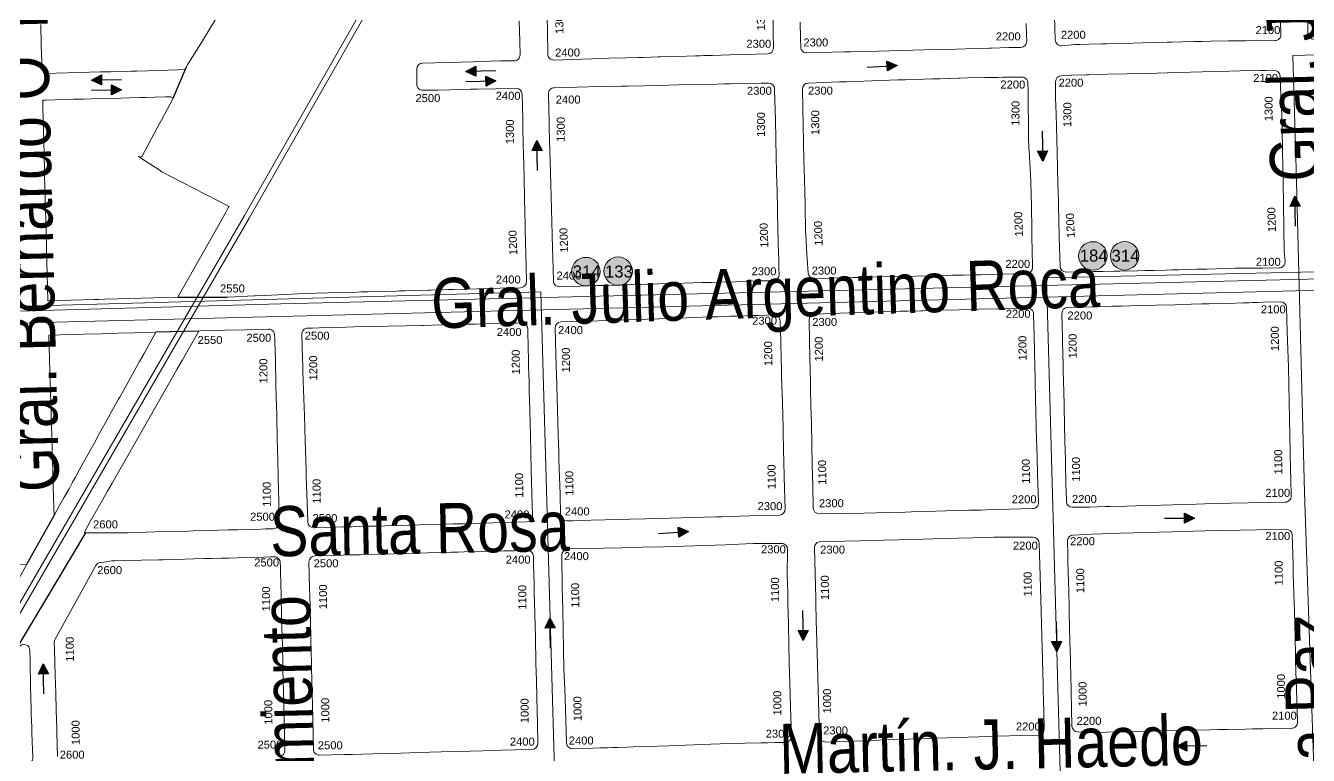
# Model space of a CAD drawing. Header units: millimetres. Extents: x 11558 to 23675, y 49449 to 61482.
# Drawn here: x 18272 to 18914, y 54507 to 54871 of the extents above; entities that cross this region are included whole.
import ezdxf

# ---------------------------------------------------------------- set-up
doc = ezdxf.new("R2010")
doc.units = ezdxf.units.MM
for name, color, linetype in [('0. plano base - nombres calles', 22, 'Continuous'), ('0. Plano Base - PLANO', 254, 'Continuous'), ('0. Plano base - sentido calles', 253, 'Continuous'), ('0. vias del tren', 252, 'VÍAS'), ('7. puesta en valor CC la lucila', 212, 'Continuous'), ('numeración', 7, 'Continuous')]:
    doc.layers.add(name, color=color, linetype=linetype)
for name, color, linetype, true_color in [('Linea 133 ida', 7, 'Continuous', 0x940000), ('Linea 184 IDA', 7, 'Continuous', 0x3d3d3d), ('Linea 184 REGRESO', 7, 'Continuous', 0x18f75b), ('Linea 21 IDA Ramal F', 7, 'Continuous', 0x001861), ('Linea 314 IDA', 7, 'Continuous', 0x141414), ('Linea 314 REGRESO', 7, 'Continuous', 0xe00000)]:
    doc.layers.add(name, color=color, linetype=linetype, true_color=true_color)
doc.layers.get('7. puesta en valor CC la lucila').off()
doc.styles.get("Standard").update_dxf_attribs({"font": 'arial.ttf'})
doc.linetypes.add('VÍAS', pattern='A,0.15,[130,ltypeshp.shx,S=0.25,R=0,X=0,Y=0],0.15', length=0.3)

# ---------------------------------------------------------------- blocks, each defined once
blk = doc.blocks.new('MANZANAS')
at = {"layer": '0. Plano Base - PLANO', "color": 0, "linetype": 'VÍAS', "lineweight": 5, "ltscale": 4}
for points in [[(5638521.01, 6179852.54), (5638443.65, 6179752.06), (5638377.59, 6179651.23), (5638340.19, 6179582.84), (5638322.33, 6179538.74), (5638313.75, 6179517.56), (5638304.57, 6179494.88), (5638295.85, 6179465.56), (5638277.52, 6179391.47), (5638271.99, 6179354.9), (5638265.44, 6179267.8), (5638261.95, 6179205.01), (5638248.6, 6178985.17), (5638230.1, 6178585.9), (5638216.19, 6178231.93), (5638207.85, 6178052.52), (5638205.17, 6177994.89)], [(5638523.21, 6179851.07), (5638445.8, 6179750.53), (5638379.86, 6179649.87), (5638342.58, 6179581.7), (5638324.78, 6179537.75), (5638316.2, 6179516.57), (5638307.07, 6179494.01), (5638298.4, 6179464.87), (5638280.11, 6179390.95), (5638274.62, 6179354.6), (5638268.08, 6179267.63), (5638264.59, 6179204.86), (5638251.24, 6178985.03), (5638232.74, 6178585.79), (5638218.83, 6178231.82), (5638210.49, 6178052.39), (5638207.81, 6177994.74)]]:
    blk.add_lwpolyline(points, dxfattribs=at)
at = {"layer": '0. Plano Base - PLANO', "color": 0, "linetype": 'Continuous', "lineweight": 5}
for points in [[(5638741.22, 6178618.12), (5638744.24, 6178612.62, -0.413756), (5638743.06, 6178608.55), (5638739.43, 6178606.55), (5638734.35, 6178603.75), (5638726.95, 6178599.67), (5638723.52, 6178597.78), (5638719.33, 6178595.47), (5638711.74, 6178591.21), (5638704.09, 6178586.92), (5638696.63, 6178582.73), (5638691.71, 6178579.97), (5638688.8, 6178578.34), (5638681.33, 6178574.14), (5638673.71, 6178569.91), (5638666.31, 6178565.82), (5638658.6, 6178561.54), (5638657.03, 6178560.66), (5638656.78, 6178560.51), (5638649.86, 6178556.62, -0.419526), (5638645.75, 6178557.81), (5638640.41, 6178567.7)], [(5638630.79, 6178557.01), (5638634.14, 6178551.13, -0.424307), (5638632.93, 6178546.99), (5638620.01, 6178540.2), (5638618.08, 6178539.19), (5638612.33, 6178536.17), (5638604.6, 6178531.98), (5638601.02, 6178530), (5638597.14, 6178527.86), (5638587.56, 6178522.58), (5638585.41, 6178521.39), (5638574.64, 6178515.45), (5638566.36, 6178510.88), (5638559.1, 6178506.88), (5638558.84, 6178506.74), (5638556.77, 6178505.6), (5638551.34, 6178502.6), (5638547.38, 6178500.42), (5638544.99, 6178499.1), (5638542.17, 6178497.3), (5638539.54, 6178495.63, -0.430796), (5638535.31, 6178496.7), (5638529.46, 6178507.18)], [(5638518.63, 6178497.28), (5638521.51, 6178492.12), (5638522.93, 6178489.56, -0.415068), (5638521.76, 6178485.47), (5638521.06, 6178485.09), (5638520.24, 6178484.63), (5638518.14, 6178483.47), (5638516.48, 6178482.55), (5638508.78, 6178478.29), (5638507.9, 6178477.8), (5638501.46, 6178474.24), (5638493.67, 6178469.93), (5638484.17, 6178464.67), (5638474.56, 6178459.36), (5638459.38, 6178450.96), (5638452.17, 6178446.97), (5638447.37, 6178444.32), (5638444.51, 6178442.74), (5638434.11, 6178436.98), (5638428.18, 6178433.7, -0.415867), (5638424.09, 6178434.89), (5638422.05, 6178438.63), (5638418.17, 6178445.74)], [(5638402.76, 6178445.57), (5638407.15, 6178437.41), (5638408.53, 6178434.85), (5638408.77, 6178434.41), (5638412.08, 6178428.25, -0.410191), (5638410.9, 6178424.2), (5638405.89, 6178421.42), (5638402.07, 6178419.3), (5638394.46, 6178415.07), (5638386.91, 6178410.87), (5638382.96, 6178408.68), (5638381.46, 6178407.84), (5638379.48, 6178406.75), (5638371.65, 6178402.39), (5638364.09, 6178398.19), (5638363.1, 6178397.64), (5638356.53, 6178393.99), (5638354.33, 6178392.77), (5638349.05, 6178389.83), (5638341.54, 6178385.66), (5638334.08, 6178381.49), (5638329.82, 6178379.09), (5638317.61, 6178372.26, -0.418611), (5638313.5, 6178373.45), (5638307.96, 6178383.7), (5638301.48, 6178395.41)], [(5638293.15, 6178381.59), (5638298.17, 6178372.54), (5638301.34, 6178366.79, -0.421941), (5638300.1, 6178362.68), (5638293.83, 6178359.42), (5638289.73, 6178357.14), (5638283.38, 6178353.6), (5638282.18, 6178352.93), (5638276.67, 6178349.86), (5638260.07, 6178340.62, 0.405739), (5638258.87, 6178336.61), (5638262.37, 6178329.87, 0.420563), (5638266.47, 6178328.63), (5638272.96, 6178332.18), (5638278.37, 6178335.14), (5638283.15, 6178337.76), (5638287.39, 6178340.08), (5638290.33, 6178341.69), (5638298.44, 6178346.12), (5638304.03, 6178349.18), (5638307.28, 6178350.96, -0.413993), (5638311.35, 6178349.77), (5638317.35, 6178338.81), (5638319.16, 6178335.53), (5638323.6, 6178327.43), (5638325.66, 6178323.69), (5638326.34, 6178322.46), (5638327.71, 6178319.95), (5638336.08, 6178304.74), (5638340.24, 6178297.16), (5638342.31, 6178293.38), (5638344.14, 6178290.05), (5638344.53, 6178289.35), (5638346.05, 6178286.58), (5638347.73, 6178283.52), (5638349.19, 6178280.87), (5638349.41, 6178280.46), (5638356.46, 6178267.63, -0.413653), (5638355.28, 6178263.56), (5638346.34, 6178258.62), (5638331.2, 6178250.26), (5638326.14, 6178247.45), (5638323.58, 6178246.04), (5638321, 6178244.61), (5638315.9, 6178241.79), (5638314.92, 6178241.24), (5638308.52, 6178237.7), (5638304.64, 6178235.55), (5638302.22, 6178234.21), (5638301, 6178233.54), (5638292.45, 6178228.8), (5638288.37, 6178226.54), (5638285.57, 6178224.99), (5638283.8, 6178224.01), (5638278.28, 6178220.96), (5638270.92, 6178216.88), (5638260.75, 6178211.2), (5638252.24, 6178206.24), (5638243.66, 6178201.25), (5638239.45, 6178198.8), (5638238.99, 6178198.53), (5638230.55, 6178193.61), (5638227.36, 6178191.76)], [(5638257.88, 6177949.01), (5638252.17, 6177959.29), (5638250.97, 6177961.44), (5638246.69, 6177969.14), (5638242.46, 6177976.76), (5638238.25, 6177984.33), (5638231.83, 6177995.87), (5638230.1, 6177998.98, -0.134195), (5638229.73, 6178000.52), (5638230.83, 6178042.47, -0.237877), (5638232.11, 6178044.85), (5638233.68, 6178045.95), (5638236.96, 6178048.24), (5638238.32, 6178048.99), (5638242.39, 6178051.24), (5638249.94, 6178055.41), (5638257.45, 6178059.55), (5638259.37, 6178060.61), (5638265.08, 6178063.76), (5638272.8, 6178068.02), (5638277.26, 6178070.48), (5638280.38, 6178072.21), (5638280.54, 6178072.3), (5638284.84, 6178074.67), (5638288.01, 6178076.42), (5638295.49, 6178080.55), (5638303.3, 6178084.85), (5638306.3, 6178086.51), (5638307.98, 6178087.44, -0.414293), (5638312.05, 6178086.26), (5638312.98, 6178084.57), (5638313.99, 6178082.75), (5638315.04, 6178080.85), (5638316.31, 6178078.54), (5638317.77, 6178075.9), (5638319.22, 6178073.27), (5638320.64, 6178070.69), (5638321.76, 6178068.66), (5638323.35, 6178065.78), (5638327.79, 6178057.73), (5638332.07, 6178049.97), (5638336.41, 6178042.1), (5638337.77, 6178039.63), (5638346.02, 6178024.68), (5638352.6, 6178012.75), (5638357.31, 6178004.2, -0.413418), (5638356.14, 6178000.12)], [(5638215.61, 6177988.52, -0.738947), (5638221.23, 6177989.65), (5638223.7, 6177985.11), (5638229.87, 6177973.74), (5638235.19, 6177964.01), (5638236.4, 6177961.85), (5638239.7, 6177955.95), (5638241.14, 6177953.41), (5638247.18, 6177942.77, -0.417667), (5638246.02, 6177938.66), (5638237.19, 6177933.78)]]:
    blk.add_lwpolyline(points, format="xyb", dxfattribs=at)
for points in [[(5638599.04, 6178399.19), (5638593.66, 6178396.26, -0.410167), (5638589.61, 6178397.42), (5638582.49, 6178410.09), (5638578.18, 6178417.94), (5638575.37, 6178423.06), (5638574.02, 6178425.52), (5638571.5, 6178430.11), (5638569.79, 6178433.21), (5638565.7, 6178440.66), (5638562.02, 6178447.36), (5638552.76, 6178463.95), (5638548.8, 6178471.1), (5638548.29, 6178472.03), (5638545.08, 6178478.25, -0.399463), (5638546.24, 6178482.22), (5638548.78, 6178483.7), (5638550.3, 6178484.58), (5638550.72, 6178484.82), (5638556.92, 6178488.28), (5638558.15, 6178488.96), (5638566.52, 6178493.56), (5638575.03, 6178498.24), (5638583.75, 6178502.99), (5638592.51, 6178507.83), (5638592.75, 6178507.97), (5638607.78, 6178516.28), (5638615.42, 6178520.51), (5638624.37, 6178525.46), (5638633.14, 6178530.23), (5638635.77, 6178531.67), (5638639.32, 6178533.61, -0.409515), (5638643.37, 6178532.46), (5638650.57, 6178519.79), (5638652.86, 6178515.9), (5638657.96, 6178506.59), (5638658.16, 6178506.22), (5638659.98, 6178502.9), (5638661.42, 6178500.27), (5638665.53, 6178492.76), (5638669.78, 6178485), (5638673.85, 6178477.56), (5638674.51, 6178476.27), (5638685.62, 6178455.7), (5638688.28, 6178451.33, -0.43177), (5638687.12, 6178447.12), (5638679.67, 6178443.17), (5638667.59, 6178436.78), (5638655.32, 6178430.02), (5638650.87, 6178427.55), (5638647.96, 6178425.93), (5638643.08, 6178423.23), (5638640.14, 6178421.59), (5638640, 6178421.52), (5638637.31, 6178420.04), (5638632.23, 6178417.25), (5638628.44, 6178415.19), (5638624.97, 6178413.3), (5638617.19, 6178409.06), (5638614.57, 6178407.64), (5638609.67, 6178404.97), (5638605.6, 6178402.75), (5638602.07, 6178400.83)], [(5638500.34, 6178344.63), (5638483.48, 6178335.29, -0.403204), (5638479.46, 6178336.36), (5638474.52, 6178344.52), (5638469.57, 6178352.71), (5638468.67, 6178354.33), (5638462.37, 6178365.81), (5638456.12, 6178377.16), (5638451.61, 6178385.37), (5638447.34, 6178393.13), (5638443.17, 6178400.71), (5638438.95, 6178408.4), (5638434.52, 6178416.59, -0.40874), (5638435.68, 6178420.63), (5638449.3, 6178428.33), (5638452.28, 6178430.01), (5638455.8, 6178432), (5638459.91, 6178434.33), (5638463.24, 6178436.21), (5638467.38, 6178438.55), (5638474.65, 6178442.62), (5638477.88, 6178444.42), (5638482.27, 6178446.88), (5638489.9, 6178451.14), (5638493.24, 6178453), (5638496.97, 6178455.09), (5638497.39, 6178455.33), (5638501.33, 6178457.53), (5638501.91, 6178457.85), (5638505.09, 6178459.63), (5638512.79, 6178463.8), (5638516.83, 6178465.97), (5638518.59, 6178466.92), (5638520.66, 6178468.02), (5638522.46, 6178468.99), (5638524.48, 6178470.08), (5638529.04, 6178472.52, -0.414529), (5638533.11, 6178471.3), (5638534.92, 6178467.9), (5638538.35, 6178461.51), (5638542.56, 6178453.64), (5638546.54, 6178446.21), (5638549.72, 6178440.79), (5638550.2, 6178439.97), (5638550.95, 6178438.71), (5638555.39, 6178431.23), (5638556.93, 6178428.62), (5638557.98, 6178426.7), (5638559.56, 6178423.8), (5638563.67, 6178416.22), (5638567.95, 6178408.34), (5638570.63, 6178403.42), (5638573.35, 6178398.41), (5638577.66, 6178390.48, -0.413252), (5638576.46, 6178386.41), (5638570.72, 6178383.27), (5638563.95, 6178379.56), (5638559.04, 6178376.87), (5638556.41, 6178375.43), (5638553.7, 6178373.94), (5638552.68, 6178373.38), (5638548.86, 6178371.29), (5638543.88, 6178368.57), (5638541.21, 6178367.1), (5638533.4, 6178362.83), (5638521.93, 6178356.55), (5638510.93, 6178350.51), (5638503.14, 6178346.19)], [(5638602.5, 6178380.93), (5638613.03, 6178386.74), (5638615.69, 6178388.21), (5638618.76, 6178389.91), (5638621.83, 6178391.61), (5638626.06, 6178393.95), (5638633.79, 6178398.22), (5638641.2, 6178402.32), (5638649.32, 6178406.82), (5638651.88, 6178408.23), (5638661.1, 6178413.33), (5638664.23, 6178415.07), (5638671.7, 6178419.2), (5638675.89, 6178421.53), (5638679.18, 6178423.36), (5638681.8, 6178424.82), (5638683.11, 6178425.55), (5638685.45, 6178426.86), (5638688.03, 6178428.29), (5638695.47, 6178432.45, -0.413892), (5638699.55, 6178431.29), (5638705.49, 6178420.66), (5638709.77, 6178413), (5638714.02, 6178405.41), (5638718.19, 6178397.92), (5638722.38, 6178390.24), (5638726.54, 6178382.61), (5638734.56, 6178367.9), (5638738.92, 6178359.91), (5638740.73, 6178356.59), (5638745, 6178348.75, -0.415222), (5638743.79, 6178344.68), (5638736.38, 6178340.67), (5638727.49, 6178335.86), (5638719.9, 6178331.74), (5638712.28, 6178327.5), (5638708.43, 6178325.37), (5638704.81, 6178323.36), (5638689.37, 6178314.78), (5638682.03, 6178310.7), (5638674.46, 6178306.49), (5638667.03, 6178302.36), (5638665.1, 6178301.28), (5638665.02, 6178301.24), (5638658.29, 6178297.49), (5638650.61, 6178293.36, -0.411759), (5638646.56, 6178294.55), (5638643.75, 6178299.66), (5638642.79, 6178301.41), (5638640.76, 6178305.11), (5638638.75, 6178308.76), (5638637.55, 6178310.95), (5638636.35, 6178313.12), (5638632.15, 6178320.78), (5638627.99, 6178328.34), (5638623.79, 6178335.97), (5638619.67, 6178343.46), (5638618.15, 6178346.23), (5638617.42, 6178347.54), (5638615.41, 6178351.18), (5638613.17, 6178355.24), (5638611.3, 6178358.64), (5638609.72, 6178361.51), (5638609.23, 6178362.39), (5638607.08, 6178366.28), (5638601.31, 6178376.86, -0.41262)], [(5638324.12, 6178360.03), (5638339.08, 6178368.23), (5638348.31, 6178373.29), (5638353.44, 6178376.11), (5638356.18, 6178377.61), (5638363.67, 6178381.72), (5638371.21, 6178385.85), (5638374.27, 6178387.53), (5638378.64, 6178389.93), (5638387.04, 6178394.54), (5638395.43, 6178399.14), (5638398.54, 6178400.84), (5638400.91, 6178402.13), (5638406.85, 6178405.37), (5638414.88, 6178409.76), (5638418.03, 6178411.48, -0.410859), (5638422.08, 6178410.31), (5638425.07, 6178404.99), (5638426.98, 6178401.51), (5638429.72, 6178396.52), (5638433.88, 6178388.94), (5638434.73, 6178387.39), (5638438.06, 6178381.35), (5638442.56, 6178373.15), (5638446.81, 6178365.41), (5638450.95, 6178357.87), (5638452.42, 6178355.21), (5638455.07, 6178350.37), (5638459.46, 6178342.39), (5638463.44, 6178335.15), (5638465.25, 6178331.96), (5638466.89, 6178329.08, -0.421626), (5638465.7, 6178324.95), (5638464.07, 6178324.08), (5638460.25, 6178321.96), (5638455.09, 6178319.08), (5638449.09, 6178315.74), (5638441.68, 6178311.62), (5638438.83, 6178310.03), (5638434.26, 6178307.49), (5638426.72, 6178303.29), (5638418.85, 6178298.92), (5638411.58, 6178294.86), (5638404.03, 6178290.66), (5638403.68, 6178290.47), (5638396.73, 6178286.6), (5638393.2, 6178284.64), (5638391.86, 6178283.89), (5638388.89, 6178282.23), (5638381.1, 6178277.9), (5638378.05, 6178276.2), (5638372.31, 6178273.01, -0.414676), (5638368.23, 6178274.18), (5638368.07, 6178274.47), (5638365.58, 6178278.96), (5638362.46, 6178284.59), (5638360.37, 6178288.36), (5638359.28, 6178290.33), (5638358.21, 6178292.27), (5638356.2, 6178295.88), (5638355.96, 6178296.33), (5638355.1, 6178297.88), (5638353.96, 6178299.94), (5638347.8, 6178311.05), (5638344.86, 6178316.36), (5638342.06, 6178321.42), (5638339.18, 6178326.62), (5638334.15, 6178335.7), (5638331.05, 6178341.3), (5638329.84, 6178343.49), (5638322.94, 6178355.94, -0.415441)], [(5638553.01, 6178239.18), (5638539.78, 6178232.16, -0.410625), (5638535.74, 6178233.37), (5638530.56, 6178242.86), (5638525.62, 6178251.89), (5638520.46, 6178261.32), (5638515.46, 6178270.47), (5638511.28, 6178278.1), (5638507.15, 6178285.66), (5638505.34, 6178288.96), (5638502.98, 6178293.29), (5638495.88, 6178306.27), (5638490.71, 6178315.71, -0.410688), (5638491.88, 6178319.76), (5638510.38, 6178330.18), (5638514.04, 6178332.23), (5638521.42, 6178336.39), (5638529.07, 6178340.63), (5638532.27, 6178342.4), (5638538.03, 6178345.57), (5638538.93, 6178346.07), (5638540.82, 6178347.11), (5638546.52, 6178350.26), (5638554.88, 6178354.87), (5638560.4, 6178357.91), (5638563.47, 6178359.61), (5638572.32, 6178364.49), (5638578.65, 6178367.98), (5638584.75, 6178371.34, -0.414693), (5638588.83, 6178370.16), (5638591.76, 6178364.83), (5638593.47, 6178361.72), (5638598.15, 6178353.2), (5638604.46, 6178341.72), (5638609.95, 6178331.73), (5638611.86, 6178328.24), (5638616.31, 6178320.18), (5638621.21, 6178311.32), (5638623.33, 6178307.5), (5638627.53, 6178300.04), (5638634.48, 6178287.73, -0.416598), (5638633.31, 6178283.63), (5638613.13, 6178272.46), (5638610.66, 6178271.09), (5638605.41, 6178268.19), (5638595.31, 6178262.6), (5638586.5, 6178257.72), (5638580.24, 6178254.26), (5638577.69, 6178252.84), (5638577.6, 6178252.79), (5638570.13, 6178248.66), (5638559.37, 6178242.7)], [(5638657.35, 6178281.25), (5638662.63, 6178284.31), (5638665.19, 6178285.79), (5638669.7, 6178288.41), (5638677.89, 6178292.97), (5638689.28, 6178299.29), (5638700.43, 6178305.47), (5638714.77, 6178313.42), (5638722.67, 6178317.79), (5638730.22, 6178321.91), (5638737.43, 6178325.82), (5638750.45, 6178332.88, -0.411358), (5638754.5, 6178331.7), (5638761.44, 6178319.2), (5638762.73, 6178316.87), (5638763.37, 6178315.72), (5638763.45, 6178315.58), (5638766.76, 6178309.6), (5638768.21, 6178307), (5638769.22, 6178305.17), (5638770.69, 6178302.53), (5638773.01, 6178298.35), (5638779.27, 6178287.05), (5638783.61, 6178279.22), (5638784.76, 6178277.15), (5638787.66, 6178271.93), (5638791.74, 6178264.61), (5638792.09, 6178263.99), (5638797, 6178255.24), (5638799.94, 6178249.99, -0.418155), (5638798.76, 6178245.89), (5638793.73, 6178243.15), (5638786.08, 6178239.02), (5638781.48, 6178236.52), (5638778.44, 6178234.88), (5638770.87, 6178230.78), (5638766.31, 6178228.31), (5638763.12, 6178226.59), (5638753.7, 6178221.41), (5638748.14, 6178218.35), (5638740.41, 6178214.07), (5638732.96, 6178209.95), (5638725.33, 6178205.72), (5638724.8, 6178205.43), (5638717.7, 6178201.5), (5638714.08, 6178199.49), (5638704.72, 6178195.01, -0.397742), (5638700.79, 6178196.27), (5638696.58, 6178203.93), (5638692.72, 6178210.95), (5638691.32, 6178213.49), (5638689.47, 6178216.87), (5638684.95, 6178225.07), (5638682.32, 6178229.85), (5638680.72, 6178232.75), (5638676.65, 6178240.14), (5638674.19, 6178244.6), (5638672.31, 6178248.01), (5638668.14, 6178255.57), (5638663.76, 6178263.52), (5638661.07, 6178268.4), (5638659.45, 6178271.35), (5638656.22, 6178277.21, -0.407827)], [(5638477.96, 6178308.78), (5638482.9, 6178299.86), (5638487.6, 6178291.39), (5638487.73, 6178291.15), (5638489.55, 6178287.86), (5638491.81, 6178283.78), (5638493.65, 6178280.47), (5638497.87, 6178272.85), (5638503.92, 6178261.93), (5638506.12, 6178257.95), (5638508.19, 6178254.23), (5638509.15, 6178252.5), (5638512.36, 6178246.69), (5638515.56, 6178240.93), (5638518.73, 6178235.2), (5638523.57, 6178226.46, -0.413608), (5638522.41, 6178222.39), (5638509.49, 6178215.19), (5638505.14, 6178212.78), (5638502.26, 6178211.18), (5638497.09, 6178208.31), (5638494.63, 6178206.95), (5638484.73, 6178201.46), (5638474.55, 6178195.82), (5638464, 6178189.97), (5638457.07, 6178186.13), (5638449.29, 6178181.82), (5638446.15, 6178180.07), (5638439.99, 6178176.65), (5638436.95, 6178174.97), (5638432.13, 6178172.3), (5638429.48, 6178170.83, -0.413484), (5638425.4, 6178171.99), (5638420.23, 6178181.27), (5638414.17, 6178192.14), (5638411.74, 6178196.48), (5638409.95, 6178199.7), (5638405.92, 6178206.93), (5638399.6, 6178218.26), (5638391.1, 6178233.5), (5638389.33, 6178236.66), (5638379.88, 6178253.61, -0.413035), (5638381.03, 6178257.68), (5638386.04, 6178260.5), (5638393.46, 6178264.68), (5638401.35, 6178269.12), (5638408.66, 6178273.24), (5638423.77, 6178281.74), (5638428.49, 6178284.4), (5638431.36, 6178286.02), (5638435.76, 6178288.49), (5638439.1, 6178290.37), (5638446.22, 6178294.38), (5638449.6, 6178296.28), (5638451.75, 6178297.49), (5638454.84, 6178299.23), (5638457.67, 6178300.82), (5638464.78, 6178304.83), (5638467.2, 6178306.19), (5638473.87, 6178309.94, -0.416181)], [(5638687.99, 6178184.52), (5638680.31, 6178180.22), (5638670.28, 6178174.62), (5638661.98, 6178169.97), (5638652.63, 6178164.72), (5638643.65, 6178159.68), (5638643.3, 6178159.48), (5638637.11, 6178156.01), (5638634.57, 6178154.58), (5638631.25, 6178152.72), (5638624.88, 6178149.15), (5638611.88, 6178141.81), (5638595.32, 6178132.46, -0.415303), (5638591.23, 6178133.61), (5638579.79, 6178154.05), (5638573.72, 6178164.98), (5638568.37, 6178174.61), (5638563.03, 6178184.22), (5638559, 6178191.51), (5638557.64, 6178193.96), (5638545.48, 6178215.99, -0.418891), (5638546.7, 6178220.09), (5638557.55, 6178225.86), (5638564.14, 6178229.51), (5638571.25, 6178233.46), (5638574.35, 6178235.18), (5638587.32, 6178242.39), (5638600.42, 6178249.66), (5638613.48, 6178256.9), (5638622.63, 6178261.94), (5638632.15, 6178266.94), (5638639.99, 6178271.07, -0.406741), (5638644.01, 6178269.87), (5638654.87, 6178250.43), (5638660.84, 6178239.77), (5638666.65, 6178229.3), (5638672.51, 6178218.69), (5638678.45, 6178207.95), (5638679.77, 6178205.56), (5638682.19, 6178201.19), (5638682.43, 6178200.75), (5638682.92, 6178199.87), (5638684.6, 6178196.83), (5638689.15, 6178188.59, -0.412789)], [(5638411.86, 6178161.06), (5638387.71, 6178147.67), (5638387.4, 6178147.5), (5638384.12, 6178145.68), (5638379.81, 6178143.29), (5638376.14, 6178141.25), (5638368.81, 6178137.19), (5638361.31, 6178133.03), (5638360.44, 6178132.55), (5638353.68, 6178128.81), (5638346.17, 6178124.65), (5638342.27, 6178122.49), (5638338.88, 6178120.61), (5638335.49, 6178118.73), (5638333.92, 6178117.86), (5638331.56, 6178116.56), (5638323.87, 6178112.29), (5638319.24, 6178109.73), (5638318.87, 6178109.53, -0.412688), (5638314.8, 6178110.69), (5638314.74, 6178110.8), (5638312.31, 6178115.13), (5638307.83, 6178123.12), (5638303.79, 6178130.33), (5638302.24, 6178133.09), (5638299.52, 6178137.94), (5638295.07, 6178145.88), (5638288.89, 6178156.9), (5638284.61, 6178164.53), (5638280.41, 6178172.02), (5638277.91, 6178176.5), (5638276.34, 6178179.3), (5638274.99, 6178181.7), (5638268.94, 6178192.5, -0.416414), (5638270.11, 6178196.59), (5638272.3, 6178197.8), (5638275.14, 6178199.36), (5638282.88, 6178203.63), (5638286.85, 6178205.81), (5638290.51, 6178207.83), (5638298.19, 6178212.06), (5638305.41, 6178216.03), (5638313.03, 6178220.23), (5638319.8, 6178223.96), (5638320.74, 6178224.47), (5638328.71, 6178228.86), (5638336, 6178232.88), (5638339.64, 6178234.88), (5638343.68, 6178237.1), (5638351.25, 6178241.27), (5638357.51, 6178244.72), (5638361.64, 6178247), (5638363.81, 6178248.19, -0.414086), (5638367.89, 6178247.01), (5638368.06, 6178246.7), (5638369.08, 6178244.85), (5638370.26, 6178242.71), (5638370.61, 6178242.07), (5638372.73, 6178238.23), (5638375.01, 6178234.1), (5638376.99, 6178230.5), (5638378.9, 6178227.04), (5638380.44, 6178224.24), (5638383.11, 6178219.4), (5638384.92, 6178216.11), (5638387.6, 6178211.26), (5638393.72, 6178200.15), (5638402.1, 6178184.95), (5638413.03, 6178165.13, -0.413492)], [(5638480.54, 6178072.25), (5638472.17, 6178087.08), (5638467.24, 6178095.83), (5638462.42, 6178104.36), (5638457.49, 6178113.36), (5638452.84, 6178121.86), (5638448.07, 6178130.57), (5638445.18, 6178135.85), (5638443.18, 6178139.5), (5638435.08, 6178154.53, -0.412538), (5638436.28, 6178158.58), (5638460.17, 6178171.65), (5638468.98, 6178176.47), (5638478.38, 6178181.61), (5638496.32, 6178191.73), (5638505.34, 6178196.84), (5638514.24, 6178201.88), (5638517.56, 6178203.77), (5638529.87, 6178210.33, -0.420355), (5638533.96, 6178209.04), (5638539.88, 6178197.36), (5638541.76, 6178193.93), (5638544, 6178189.85), (5638546.56, 6178185.2), (5638551.44, 6178176.31), (5638553.24, 6178173.05), (5638555.02, 6178169.81), (5638556.1, 6178167.83), (5638560.96, 6178159), (5638565.68, 6178150.42), (5638571.6, 6178139.85), (5638578.73, 6178127.14, -0.417843), (5638577.54, 6178123.03), (5638572.97, 6178120.55), (5638569.69, 6178118.76), (5638566.74, 6178117.15), (5638553, 6178109.57), (5638544.87, 6178104.99), (5638526.47, 6178094.61), (5638517.11, 6178089.34), (5638510.93, 6178085.87), (5638508.23, 6178084.35), (5638504.13, 6178082.05), (5638501.93, 6178080.82), (5638499.81, 6178079.63), (5638496.5, 6178077.77), (5638493.58, 6178076.13), (5638484.62, 6178071.11, -0.41356)], [(5638233.78, 6178062.5), (5638218.26, 6178054.31), (5638218.07, 6178055.83), (5638218.26, 6178060.68), (5638218.57, 6178068.47), (5638218.76, 6178073.37), (5638218.95, 6178078.17), (5638219.14, 6178082.84), (5638219.67, 6178096.24), (5638221.37, 6178139.25), (5638221.72, 6178148.11), (5638221.93, 6178153.41), (5638222.17, 6178159.47), (5638222.59, 6178170.28), (5638222.98, 6178170.5), (5638232.21, 6178175.63), (5638233.98, 6178176.61), (5638242.92, 6178181.57), (5638247.78, 6178184.27), (5638252.98, 6178187.15, -0.414852), (5638257.06, 6178185.97), (5638257.98, 6178184.31), (5638258.96, 6178182.54), (5638260.42, 6178179.89), (5638263.73, 6178173.88), (5638268.57, 6178165.11), (5638272.55, 6178157.89), (5638273.58, 6178156.01), (5638276.9, 6178150), (5638282.01, 6178140.74), (5638287.27, 6178131.2), (5638291.29, 6178123.91), (5638292.42, 6178121.86), (5638293.77, 6178119.41), (5638297.85, 6178112.02), (5638302.37, 6178103.81, -0.413687), (5638301.2, 6178099.74), (5638297.77, 6178097.84), (5638295.71, 6178096.7), (5638289.34, 6178093.18), (5638285.54, 6178091.07), (5638281.39, 6178088.77), (5638277.34, 6178086.52), (5638273.74, 6178084.53), (5638266.1, 6178080.3), (5638263.89, 6178079.08), (5638258.7, 6178076.2), (5638249.49, 6178071.1), (5638237.34, 6178064.37)], [(5638466.74, 6178061.51), (5638459.51, 6178057.5), (5638453.23, 6178054.01), (5638450.94, 6178052.74), (5638439.62, 6178046.46), (5638432.04, 6178042.25), (5638416.89, 6178033.84), (5638409.28, 6178029.62), (5638401.62, 6178025.37), (5638388.16, 6178017.89), (5638384.46, 6178015.84), (5638373.85, 6178009.95, -0.415295), (5638369.76, 6178011.13), (5638358.91, 6178030.84), (5638354.31, 6178039.2), (5638348.86, 6178049.11), (5638346.43, 6178053.53), (5638345.46, 6178055.28), (5638344.1, 6178057.76), (5638335.69, 6178073.06), (5638335.11, 6178074.1), (5638333.22, 6178077.54), (5638332.85, 6178078.2), (5638330.87, 6178081.8), (5638324.6, 6178093.19, -0.413606), (5638325.78, 6178097.27), (5638338.13, 6178104.1), (5638340.9, 6178105.63), (5638345.52, 6178108.18), (5638345.65, 6178108.25), (5638346.07, 6178108.49), (5638353.66, 6178112.68), (5638360.55, 6178116.49), (5638380.15, 6178127.33), (5638385.62, 6178130.35), (5638388.45, 6178131.92), (5638391.08, 6178133.37), (5638398.63, 6178137.55), (5638405.99, 6178141.62), (5638406.21, 6178141.74), (5638408.41, 6178142.95), (5638411.52, 6178144.67), (5638413.29, 6178145.65), (5638416.43, 6178147.39), (5638418.67, 6178148.63), (5638418.69, 6178148.64, -0.414607), (5638422.77, 6178147.46), (5638424.86, 6178143.67), (5638429.31, 6178135.59), (5638429.46, 6178135.33), (5638431.17, 6178132.21), (5638431.23, 6178132.11), (5638431.94, 6178130.82), (5638433.9, 6178127.26), (5638442.28, 6178112.08), (5638448.6, 6178100.6), (5638452.87, 6178092.85), (5638456.93, 6178085.49), (5638463.21, 6178074.11), (5638467.91, 6178065.58, -0.413371)]]:
    blk.add_lwpolyline(points, format="xyb", close=True, dxfattribs=at)
for points in [[(5638160.03, 6178339.79), (5638157.74, 6178307.08), (5638157.41, 6178302.32), (5638156.98, 6178296.29), (5638156.26, 6178286.03), (5638156.05, 6178282.93), (5638153.26, 6178281.29), (5638144.49, 6178276.44), (5638135.08, 6178271.24), (5638132.77, 6178269.96), (5638123.8, 6178264.99), (5638123.51, 6178264.83), (5638119.02, 6178262.35), (5638114.34, 6178259.76), (5638095.06, 6178249.09), (5638092.89, 6178249.73), (5638088.79, 6178257.07), (5638086.95, 6178260.35), (5638086.83, 6178260.56), (5638081.73, 6178269.8)], [(5638193.71, 6178023.76), (5638199.99, 6178027.22), (5638199.73, 6178018.48)]]:
    blk.add_lwpolyline(points, dxfattribs=at)
at = {"layer": '0. Plano Base - PLANO', "color": 0}
for points in [[(5638157.43, 6178267.56), (5638156.16, 6178284.48)], [(5638205.4, 6178180.42), (5638227.36, 6178191.76)], [(5638222.59, 6178170.28), (5638203.75, 6178159.82)], [(5638199.99, 6178027.22), (5638200.76, 6178055.13)], [(5638218.73, 6178054.56), (5638214.73, 6177986.84)]]:
    blk.add_lwpolyline(points, dxfattribs=at)
at = {"layer": '0. Plano Base - PLANO', "color": 0, "linetype": 'Continuous', "lineweight": 5}
for points in [[(5638167.76, 6178232.48), (5638169.43, 6178232.31), (5638181.07, 6178232.34), (5638207.24, 6178232.42), (5638207.21, 6178231.64), (5638207.13, 6178229.4), (5638205.4, 6178180.42), (5638179.06, 6178165.76), (5638173.57, 6178162.71), (5638170.73, 6178161.14), (5638168.82, 6178160.07), (5638158.69, 6178154.44), (5638148.65, 6178148.9), (5638142.17, 6178160.62), (5638139.4, 6178165.61), (5638135.22, 6178173.17), (5638126.46, 6178188.98), (5638118.25, 6178203.79), (5638116.39, 6178207.15), (5638114.03, 6178211.41), (5638112.41, 6178214.34), (5638110.96, 6178216.95), (5638109.11, 6178220.29), (5638107.57, 6178223.09), (5638107.16, 6178223.83), (5638104.76, 6178228.19), (5638101.71, 6178233.74), (5638101.57, 6178233.99), (5638100.09, 6178236.68), (5638101.64, 6178237.54), (5638109.15, 6178241.69), (5638113.57, 6178244.14), (5638118.05, 6178246.62), (5638121.33, 6178248.44), (5638126.53, 6178251.31), (5638134.26, 6178255.6), (5638138.23, 6178257.79), (5638142.49, 6178260.15), (5638145.21, 6178261.66), (5638149.12, 6178263.83), (5638153.63, 6178266.34), (5638156.07, 6178267.7), (5638157.43, 6178267.56), (5638157.38, 6178261.48), (5638157.32, 6178255.58), (5638157.28, 6178250.77), (5638157.14, 6178234.43), (5638155.54, 6178233.78), (5638162.86, 6178233.01)], [(5638200.95, 6178060.68), (5638200.76, 6178055.13), (5638198.82, 6178058.61), (5638196.24, 6178063.25), (5638194.13, 6178067.05), (5638193.28, 6178068.59), (5638192.7, 6178069.63), (5638189.93, 6178074.61), (5638181.58, 6178089.63), (5638178.75, 6178094.73), (5638177.23, 6178097.46), (5638174.85, 6178101.73), (5638172.91, 6178105.23), (5638171.16, 6178108.39), (5638168.63, 6178112.93), (5638157, 6178133.86), (5638172.16, 6178142.28), (5638179.8, 6178146.52), (5638187.18, 6178150.61), (5638194.42, 6178154.64), (5638203.75, 6178159.82), (5638203.69, 6178157.72), (5638203.4, 6178147.68), (5638203.27, 6178143.06), (5638203.17, 6178139.58), (5638202.9, 6178129.92), (5638202.69, 6178122.64), (5638202.66, 6178121.55), (5638202.62, 6178120.18), (5638202.48, 6178114.98), (5638202.37, 6178111.22), (5638202.09, 6178101.33), (5638201.96, 6178096.67), (5638201.8, 6178090.93), (5638201.57, 6178083.01), (5638201.51, 6178080.87), (5638201.43, 6178077), (5638201.37, 6178074.06), (5638201.29, 6178070.39), (5638201.1, 6178065.12)]]:
    blk.add_lwpolyline(points, close=True, dxfattribs=at)
blk = doc.blocks.new('184 ida')
at = {"layer": 'Linea 184 IDA', "lineweight": 211, "true_color": 0xededed}
h = blk.add_hatch(color=7, dxfattribs=at)
h.dxf.hatch_style = 1
edge = h.paths.add_edge_path()
edge.add_arc((0, 0), 7.11, 0, 360)
at = {"layer": 'Linea 184 IDA', "lineweight": 9}
blk.add_circle((0, 0), 7.11, dxfattribs=at)
at = {"layer": 'Linea 184 IDA', "lineweight": 15, "insert": (-6.6, 3.17), "char_height": 6, "attachment_point": 1}
blk.add_mtext_dynamic_manual_height_columns('184', width=16.4579, gutter_width=12.5, heights=[0], dxfattribs=at)
blk = doc.blocks.new('314 ida')
at = {"layer": 'Linea 314 IDA', "lineweight": 211, "true_color": 0xededed}
h = blk.add_hatch(color=7, dxfattribs=at)
h.dxf.hatch_style = 1
edge = h.paths.add_edge_path()
edge.add_arc((0, 0), 7.11, 0, 360)
at = {"layer": 'Linea 314 IDA', "lineweight": 9}
blk.add_circle((0, 0), 7.11, dxfattribs=at)
at = {"layer": 'Linea 314 IDA', "lineweight": 15, "insert": (-6.58, 3.05), "char_height": 6, "attachment_point": 1}
blk.add_mtext_dynamic_manual_height_columns('314', width=8.7347, gutter_width=12.5, heights=[0], dxfattribs=at)
blk = doc.blocks.new('133 ida')
at = {"layer": 'Linea 133 ida', "lineweight": 211, "true_color": 0xededed}
h = blk.add_hatch(color=7, dxfattribs=at)
h.dxf.hatch_style = 1
edge = h.paths.add_edge_path()
edge.add_arc((0, 0), 7.11, 0, 360)
at = {"layer": 'Linea 133 ida', "lineweight": 9}
blk.add_circle((0, 0), 7.11, dxfattribs=at)
at = {"layer": 'Linea 133 ida', "lineweight": 15, "insert": (-6.61, 2.83), "char_height": 6, "attachment_point": 1}
blk.add_mtext_dynamic_manual_height_columns('133', width=16.4579, gutter_width=12.5, heights=[0], dxfattribs=at)

msp = doc.modelspace()

# ---------------------------------------------------------------- hatches: boundary and pattern name
at = {"layer": '0. Plano base - sentido calles', "linetype": 'Continuous', "lineweight": 25, "ltscale": 2, "true_color": 0x1a1a1a}
h = msp.add_hatch(color=250, dxfattribs=at)
h.dxf.hatch_style = 1
h.paths.add_polyline_path([(18492.41, 54848.41), (18497.44, 54845.98), (18497.41, 54848.47)])
h.paths.add_polyline_path([(18492.41, 54848.41), (18497.41, 54848.47), (18497.38, 54850.97)])
h = msp.add_hatch(color=250, dxfattribs=at)
h.dxf.hatch_style = 1
h.paths.add_polyline_path([(18707.94, 54851.39), (18702.8, 54853.58), (18702.95, 54851.09)])
h.paths.add_polyline_path([(18707.94, 54851.39), (18702.95, 54851.09), (18703.1, 54848.59)])
h = msp.add_hatch(color=250, dxfattribs=at)
h.dxf.hatch_style = 1
h.paths.add_polyline_path([(18305.28, 54844.05), (18310.32, 54841.61), (18310.28, 54844.11)])
h.paths.add_polyline_path([(18305.28, 54844.05), (18310.28, 54844.11), (18310.25, 54846.61)])
h = msp.add_hatch(color=250, dxfattribs=at)
h.dxf.hatch_style = 1
h.paths.add_polyline_path([(18320.35, 54839.24), (18315.32, 54841.68), (18315.35, 54839.18)])
h.paths.add_polyline_path([(18320.35, 54839.24), (18315.35, 54839.18), (18315.38, 54836.68)])
h = msp.add_hatch(color=250, dxfattribs=at)
h.dxf.hatch_style = 1
h.paths.add_polyline_path([(18507.47, 54843.6), (18502.44, 54846.04), (18502.47, 54843.54)])
h.paths.add_polyline_path([(18507.47, 54843.6), (18502.47, 54843.54), (18502.51, 54841.04)])
h = msp.add_hatch(color=250, dxfattribs=at)
h.dxf.hatch_style = 1
h.paths.add_polyline_path([(18527.89, 54813.87), (18525.5, 54808.82), (18527.99, 54808.87)])
h.paths.add_polyline_path([(18527.89, 54813.87), (18527.99, 54808.87), (18530.49, 54808.93)])
h = msp.add_hatch(color=250, dxfattribs=at)
h.dxf.hatch_style = 1
h.paths.add_polyline_path([(18780.75, 54803.58), (18783.14, 54808.63), (18780.64, 54808.57)])
h.paths.add_polyline_path([(18780.75, 54803.58), (18780.64, 54808.57), (18778.14, 54808.52)])
h = msp.add_hatch(color=250, dxfattribs=at)
h.dxf.hatch_style = 1
h.paths.add_polyline_path([(18906.75, 54785.97), (18904.35, 54780.92), (18906.85, 54780.97)])
h.paths.add_polyline_path([(18906.75, 54785.97), (18906.85, 54780.97), (18909.35, 54781.03)])
h = msp.add_hatch(color=250, dxfattribs=at)
h.dxf.hatch_style = 1
h.paths.add_polyline_path([(18856.62, 54625.19), (18851.61, 54627.68), (18851.62, 54625.18)])
h.paths.add_polyline_path([(18856.62, 54625.19), (18851.62, 54625.18), (18851.62, 54622.68)])
h = msp.add_hatch(color=250, dxfattribs=at)
h.dxf.hatch_style = 1
h.paths.add_polyline_path([(18603.74, 54618.46), (18598.58, 54620.59), (18598.75, 54618.1)])
h.paths.add_polyline_path([(18603.74, 54618.46), (18598.75, 54618.1), (18598.93, 54615.6)])
h = msp.add_hatch(color=250, dxfattribs=at)
h.dxf.hatch_style = 1
h.paths.add_polyline_path([(18534.46, 54575.2), (18532.07, 54570.14), (18534.56, 54570.2)])
h.paths.add_polyline_path([(18534.46, 54575.2), (18534.56, 54570.2), (18537.06, 54570.25)])
h = msp.add_hatch(color=250, dxfattribs=at)
h.dxf.hatch_style = 1
h.paths.add_polyline_path([(18661.05, 54563.99), (18663.44, 54569.04), (18660.94, 54568.99)])
h.paths.add_polyline_path([(18661.05, 54563.99), (18660.94, 54568.99), (18658.44, 54568.93)])
h = msp.add_hatch(color=250, dxfattribs=at)
h.dxf.hatch_style = 1
h.paths.add_polyline_path([(18787.78, 54558.5), (18790.17, 54563.55), (18787.67, 54563.5)])
h.paths.add_polyline_path([(18787.78, 54558.5), (18787.67, 54563.5), (18785.17, 54563.44)])
h = msp.add_hatch(color=250, dxfattribs=at)
h.dxf.hatch_style = 1
h.paths.add_polyline_path([(18281.17, 54552.25), (18278.78, 54547.19), (18281.28, 54547.25)])
h.paths.add_polyline_path([(18281.17, 54552.25), (18281.28, 54547.25), (18283.78, 54547.3)])
h = msp.add_hatch(color=250, dxfattribs=at)
h.dxf.hatch_style = 1
h.paths.add_polyline_path([(18847.72, 54511.11), (18852.76, 54508.69), (18852.72, 54511.19)])
h.paths.add_polyline_path([(18847.72, 54511.11), (18852.72, 54511.19), (18852.68, 54513.69)])

# ---------------------------------------------------------------- linework, layer by layer
at = {"layer": '0. Plano base - sentido calles', "color": 250, "linetype": 'Continuous', "lineweight": 25, "ltscale": 2, "true_color": 0x1a1a1a}
for points in [[(18507.41, 54848.6), (18492.41, 54848.41), (18497.38, 54850.97), (18497.44, 54845.98), (18492.41, 54848.41)], [(18692.97, 54850.48), (18707.94, 54851.39), (18703.1, 54848.59), (18702.8, 54853.58), (18707.94, 54851.39)], [(18320.28, 54844.24), (18305.28, 54844.05), (18310.25, 54846.61), (18310.32, 54841.61), (18305.28, 54844.05)], [(18305.35, 54839.05), (18320.35, 54839.24), (18315.38, 54836.68), (18315.32, 54841.68), (18320.35, 54839.24)], [(18492.48, 54843.41), (18507.47, 54843.6), (18502.51, 54841.04), (18502.44, 54846.04), (18507.47, 54843.6)], [(18780.42, 54818.57), (18780.75, 54803.58), (18778.14, 54808.52), (18783.14, 54808.63), (18780.75, 54803.58)], [(18528.21, 54798.88), (18527.89, 54813.87), (18530.49, 54808.93), (18525.5, 54808.82), (18527.89, 54813.87)], [(18907.07, 54770.97), (18906.75, 54785.97), (18909.35, 54781.03), (18904.35, 54780.92), (18906.75, 54785.97)], [(18841.62, 54625.16), (18856.62, 54625.19), (18851.62, 54622.68), (18851.61, 54627.68), (18856.62, 54625.19)], [(18588.78, 54617.38), (18603.74, 54618.46), (18598.93, 54615.6), (18598.58, 54620.59), (18603.74, 54618.46)], [(18660.72, 54578.99), (18661.05, 54563.99), (18658.44, 54568.93), (18663.44, 54569.04), (18661.05, 54563.99)], [(18534.78, 54560.2), (18534.46, 54575.2), (18537.06, 54570.25), (18532.07, 54570.14), (18534.46, 54575.2)], [(18787.45, 54573.5), (18787.78, 54558.5), (18785.17, 54563.44), (18790.17, 54563.55), (18787.78, 54558.5)], [(18281.49, 54537.25), (18281.17, 54552.25), (18283.78, 54547.3), (18278.78, 54547.19), (18281.17, 54552.25)], [(18862.72, 54511.36), (18847.72, 54511.11), (18852.68, 54513.69), (18852.76, 54508.69), (18847.72, 54511.11)]]:
    msp.add_lwpolyline(points, dxfattribs=at)
at = {"layer": '0. vias del tren', "color": 252, "lineweight": 13, "ltscale": 5}
for points in [[(19399.43, 56073.87), (19284.45, 56020.37), (19179.34, 55961.35), (19114.63, 55917.9), (19078.44, 55887), (19061.07, 55872.16), (19042.46, 55856.27), (19021.21, 55834.28), (18970.78, 55776.97), (18949.02, 55747.07), (18903.05, 55672.8), (18871, 55618.7), (18757.81, 55429.76), (18557.32, 55083.99), (18381.78, 54776.29), (18291.66, 54620.93), (18262.71, 54571.02)], [(19400.7, 56071.54), (19285.66, 56018.01), (19180.73, 55959.09), (19116.23, 55915.79), (19080.16, 55884.99), (19062.79, 55870.15), (19044.28, 55854.34), (19023.15, 55832.48), (18972.85, 55775.32), (18951.22, 55745.59), (18905.31, 55671.43), (18873.28, 55617.34), (18760.08, 55428.42), (18559.61, 55082.67), (18384.07, 54774.98), (18293.95, 54619.6), (18264.99, 54569.67)]]:
    msp.add_lwpolyline(points, dxfattribs=at)
at = {"layer": 'Linea 133 ida', "lineweight": 15}
msp.add_lwpolyline([(19562.59, 53365.53), (19583.19, 53563.54), (19603.79, 53766.03), (19616.26, 53891.75), (19630.97, 54062.57), (19646.27, 54181.66), (19657.19, 54298.97), (19673.26, 54494.3), (19682.32, 54637.76), (19691.69, 54754.78, 0.452211), (19684.26, 54762.45, -0.013337), (19426.39, 54756.93), (18399.86, 54732.21), (15988.39, 54664.92)], format="xyb", dxfattribs=at)
at = {"layer": 'Linea 184 IDA', "lineweight": 15}
msp.add_lwpolyline([(16878.08, 55675.73), (16878.08, 55675.73), (17560.61, 55699.89), (18038.89, 55717.75), (18690.12, 55742.26), (19230.3, 55762.91), (19236.52, 55614.09), (19251.64, 55253.73), (19262.26, 55226.04), (19274.53, 55208.74), (19283.65, 54973.8), (19287.89, 54757.11), (19014.44, 54750.37), (18782.58, 54745.19), (18798.61, 54167.16), (18802.28, 53937.09), (19426.76, 53949.15), (19593.58, 53953.2), (19584.37, 53851.92), (19560.85, 53617.56), (19560.94, 53604.07), (19532.14, 53324.74)], dxfattribs=at)
at = {"layer": 'Linea 184 REGRESO', "lineweight": 15}
msp.add_lwpolyline([(18925.72, 54068.75), (18922.92, 54234.62), (18918.46, 54436.58), (18911.58, 54637.9), (18907.37, 54799.57), (18905.84, 54856.34), (19338.26, 54867.96), (19412.79, 54869.99), (19406.06, 55113.31), (19396.81, 55329.57), (19392.8, 55476.76), (19078.64, 55459.12), (18743.66, 55443.55), (18743.13, 55591.1), (18726.44, 56046.68), (18224.33, 56024.77), (17468.49, 55994.84), (17081.69, 55981.68), (16780.07, 55969.7), (16774.1, 56072.01)], dxfattribs=at)
at = {"layer": 'Linea 21 IDA Ramal F', "lineweight": 15}
msp.add_lwpolyline([(19562.13, 53371.55), (19621.52, 53946.06), (19625.4, 53955.63), (19767.33, 53958.9), (19770.79, 54073.68), (19635.35, 54071.36), (19585.14, 54090.3), (18810.43, 54075.61), (18549.02, 54068.43), (18529.95, 54738.19), (17132.56, 54699.44), (17130.04, 54812.7), (17036.25, 54809.78), (17066.66, 55023.36), (17072.07, 55096.53), (17078.98, 55194.89), (16604.74, 55179.32), (16699.03, 55011.97)], dxfattribs=at)
at = {"layer": 'Linea 314 IDA', "lineweight": 15}
msp.add_lwpolyline([(19678.64, 54758.26), (17014.41, 54690.91), (17016.09, 54700.89), (17030.3, 54810.59), (17060.69, 55024), (17066.08, 55096.96), (17073.31, 55199.76), (17087.6, 55374.92), (16998.36, 55515.36), (16948.17, 55592.28), (16899.18, 55667.23), (16875.53, 55724.13), (16836.61, 55820.81), (16774.39, 55964.08), (16768.11, 56071.64), (16762.32, 56163.65), (16754.13, 56294.73), (16742.89, 56384.99), (16730.61, 56482.19), (16683.93, 56845.49), (16636.62, 57213.81), (16606.32, 57461.78)], dxfattribs=at)

# ---------------------------------------------------------------- block references
at = {"layer": '0. Plano Base - PLANO', "color": 28, "lineweight": 5, "true_color": 0x0d0d0d, "rotation": 332.5463477508169}
msp.add_blockref('MANZANAS', (-7833237.48, -2828296.13), dxfattribs=at)
at = {"layer": '7. puesta en valor CC la lucila', "color": 250, "lineweight": 30, "rotation": 332.5463477508169}
msp.add_blockref('MANZANAS', (-7833237.48, -2828296.13), dxfattribs=at)
at = {"layer": 'Linea 133 ida', "lineweight": 15}
msp.add_blockref('133 ida', (18568.53, 54748.55), dxfattribs=at)
at = {"layer": 'Linea 184 IDA', "lineweight": 15}
msp.add_blockref('184 ida', (18805.82, 54756.18), dxfattribs=at)
at = {"layer": 'Linea 314 REGRESO', "lineweight": 15}
for p in [(18821.71, 54756.23), (18552.41, 54748.35)]:
    msp.add_blockref('314 ida', p, dxfattribs=at)

# ---------------------------------------------------------------- texts
at = {"layer": '0. plano base - nombres calles', "color": 250, "lineweight": 15, "true_color": 0x1a1a1a, "char_height": 25, "attachment_point": 1}
for s, width, insert, rotation in [('{\\fArial Narrow|b0|i0|c0|p34;Gral. Jose Maria Paz}', 329.255, (18894.59, 54793), 91.42483), ("{\\fArial Narrow|b0|i0|c0|p34;Gral. Bernardo O' Higgins}", 329.255, (18264.21, 54637.86), 91.42483), ('{\\fArial Narrow|b0|i0|c0|p34;Gral. Julio Argentino Roca}', 343.1023, (18474.68, 54744.85), 1.86795), ('{\\fArial Narrow|b0|i0|c0|p34;Santa Rosa}', 329.255, (18394.34, 54630.95), 1.08363), ('{\\fArial Narrow|b0|i0|c0|p34;Fray Justo Sarmiento}', 329.255, (18396.27, 54314.14), 91.42483), ('{\\fArial Narrow|b0|i0|c0|p34;Gral. Jose Maria Paz}', 329.255, (18907.69, 54309.39), 91.42483), ('{\\fArial Narrow|b0|i0|c0|p34;Martín. J. Haedo}', 329.255, (18648.76, 54522.26), 1.25339)]:
    msp.add_mtext_dynamic_manual_height_columns(s, width=width, gutter_width=12.5, heights=[0], dxfattribs=dict(at, insert=insert, rotation=rotation))
at = {"layer": 'numeración', "color": 251, "true_color": 0x606162, "char_height": 4, "attachment_point": 1}
for s, insert, rotation in [('1300', (18637.91, 54868.76), 91.07469), ('1300', (18537.2, 54867.05), 91.07469), ('1300', (18891.61, 54823.46), 89.76899), ('1300', (18665.02, 54816.61), 89.76899), ('1300', (18765.11, 54821.26), 89.76899), ('1300', (18791.03, 54820.52), 89.76899), ('1300', (18512.39, 54811.96), 89.76899), ('1300', (18537.82, 54813.18), 89.76899), ('1300', (18637.88, 54815.63), 89.76899), ('1200', (18766.87, 54765.79), 92.01908), ('1200', (18792.79, 54765.06), 92.01908), ('1200', (18893.37, 54767.99), 92.01908), ('1200', (18639.64, 54760.17), 92.01908), ('1200', (18666.78, 54761.15), 92.01908), ('1200', (18514.15, 54756.5), 92.01908), ('1200', (18539.58, 54757.72), 92.01908), ('1200', (18894.8, 54708.58), 90.35453), ('1200', (18641.56, 54701.14), 90.35453), ('1200', (18666.87, 54703.37), 90.35453), ('1200', (18768.67, 54703.87), 90.35453), ('1200', (18793.74, 54704.86), 90.35453), ('1200', (18515.41, 54696.91), 90.35453), ('1200', (18540.47, 54697.91), 90.35453), ('1200', (18389.26, 54692.45), 90.35453), ('1200', (18414.17, 54693.94), 90.35453), ('1100', (18795.43, 54643.26), 90.35453), ('1100', (18896.5, 54646.98), 90.35453), ('1100', (18643.25, 54639.54), 90.35453), ('1100', (18668.56, 54641.77), 90.35453), ('1100', (18770.37, 54642.27), 90.35453), ('1100', (18390.95, 54630.85), 90.35453), ('1100', (18415.86, 54632.34), 90.35453), ('1100', (18517.1, 54635.31), 90.35453), ('1100', (18542.17, 54636.3), 90.35453), ('1100', (18771.29, 54585.91), 90.35453), ('1100', (18797.55, 54587.64), 90.35453), ('1100', (18896.75, 54591.48), 90.35453), ('1100', (18419.03, 54579.56), 90.35453), ('1100', (18518.68, 54579.3), 90.35453), ('1100', (18545.1, 54580.32), 90.35453), ('1100', (18644.98, 54583.11), 90.35453), ('1100', (18669.87, 54584.13), 90.35453), ('1100', (18390.58, 54578.54), 90.35453), ('1100', (18292.5, 54553.38), 90.35453), ('1000', (18897.89, 54534.81), 90.35453), ('1000', (18671.01, 54527.46), 90.35453), ('1000', (18798.69, 54530.97), 90.35453), ('1000', (18391.72, 54521.87), 90.35453), ('1000', (18420.17, 54522.89), 90.35453), ('1000', (18519.82, 54522.63), 90.35453), ('1000', (18546.24, 54523.65), 90.35453), ('1000', (18646.12, 54526.45), 90.35453), ('1000', (18295.42, 54511.69), 90.35453)]:
    msp.add_mtext_dynamic_manual_height_columns(s, width=16.0314, gutter_width=12.5, heights=[0], dxfattribs=dict(at, insert=insert, rotation=rotation))
for s, insert in [('2200', (18757.29, 54867.88)), ('2200', (18789.81, 54868.69)), ('2100', (18887.1, 54871.02)), ('2300', (18632.62, 54864.2)), ('2300', (18661.12, 54864.86)), ('2400', (18537.04, 54859.82)), ('2200', (18759.6, 54843.81)), ('2200', (18788.66, 54844.76)), ('2100', (18885.95, 54847.09)), ('2500', (18467.22, 54837.04)), ('2400', (18507.32, 54838.19)), ('2400', (18537.33, 54836.32)), ('2300', (18632.91, 54840.7)), ('2300', (18663.43, 54840.78)), ('2200', (18762.07, 54754.19)), ('2100', (18887.27, 54755.24)), ('2400', (18507.39, 54746.38)), ('2400', (18537.74, 54748.36)), ('2300', (18635.22, 54750.47)), ('2300', (18665.27, 54750.84)), ('2550', (18369.54, 54741.93)), ('2300', (18635.52, 54725.79)), ('2200', (18762.26, 54729.25)), ('2200', (18793.11, 54728.39)), ('2100', (18889.76, 54731.47)), ('2400', (18507.85, 54720.17)), ('2400', (18538.5, 54721.08)), ('2300', (18665.56, 54725.18)), ('2550', (18358.34, 54716.18)), ('2500', (18382.73, 54717.25)), ('2500', (18411.87, 54718.32)), ('2200', (18765.26, 54636.56)), ('2200', (18795.35, 54636.69)), ('2100', (18892, 54639.77)), ('2400', (18541.85, 54630.48)), ('2300', (18638.22, 54633.13)), ('2300', (18668.91, 54634.58)), ('2600', (18306.1, 54624.01)), ('2500', (18384.57, 54627.83)), ('2500', (18415.76, 54627.16)), ('2400', (18511.75, 54629)), ('2100', (18892.03, 54618.17)), ('2300', (18639.93, 54611.54)), ('2300', (18669.5, 54611.4)), ('2200', (18765.86, 54613.37)), ('2200', (18794.41, 54615.59)), ('2500', (18386.63, 54604.98)), ('2500', (18416.35, 54604.56)), ('2400', (18512.34, 54606.41)), ('2400', (18541.46, 54608.13)), ('2600', (18308.16, 54601.15)), ('2100', (18895.31, 54528.4)), ('2300', (18670.99, 54521.03)), ('2200', (18767.34, 54523.01)), ('2200', (18797.68, 54525.82)), ('2400', (18514.42, 54515.45)), ('2400', (18543.84, 54515.99)), ('2300', (18642.3, 54519.4)), ('2600', (18289.42, 54508.91)), ('2500', (18388.29, 54513.92)), ('2500', (18418.44, 54513.61))]:
    msp.add_mtext_dynamic_manual_height_columns(s, width=16.0314, gutter_width=12.5, heights=[0], dxfattribs=dict(at, insert=insert))

doc.saveas('drawing.dxf')
